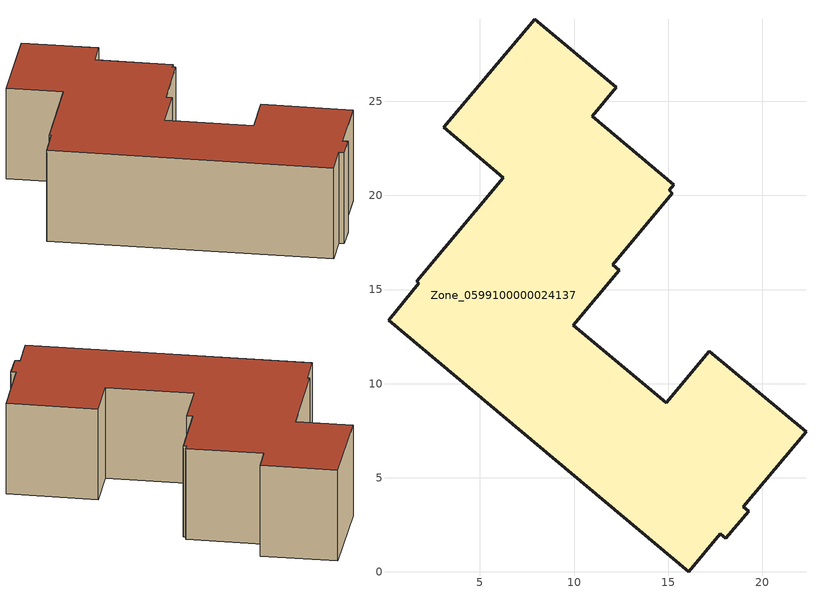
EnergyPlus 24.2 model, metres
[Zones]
Zone_0599100000024137
 floor ground (C_G): 1.75,15.35 1.64,15.44 6.25,20.94 3.07,23.63 7.91,29.37 12.24,25.75 10.96,24.21 15.3,20.58 15.06,20.29 15.22,20.12 12.05,16.32 12.41,16.02 9.96,13.11 14.9,8.99 17.18,11.73 22.33,7.44 18.99,3.46 19.29,3.22 18.07,1.79 17.78,2.03 16.1,0 0.14,13.37 z0
 wall outside (C_F): 18.07,1.79 19.29,3.22 18.99,3.46 22.33,7.44 17.18,11.73 14.9,8.99 9.96,13.11 12.41,16.02 12.05,16.32 15.22,20.12 15.06,20.29 15.3,20.58 10.96,24.21 12.24,25.75 7.91,29.37 3.07,23.63 6.25,20.94 1.64,15.44 1.75,15.35 0.14,13.37 16.1,0 17.78,2.03 18.07,1.79 z0:7.22
 roof outside (C_R): 0.14,13.37 16.1,0 17.78,2.03 18.07,1.79 19.29,3.22 18.99,3.46 22.33,7.44 17.18,11.73 14.9,8.99 9.96,13.11 12.41,16.02 12.05,16.32 15.22,20.12 15.06,20.29 15.3,20.58 10.96,24.21 12.24,25.75 7.91,29.37 3.07,23.63 6.25,20.94 1.64,15.44 1.75,15.35 z7.22
[BUILDING]
Pand.0599100000024137: North Axis=0; Terrain=City; Loads Convergence Tolerance Value=0.04; Temperature Convergence Tolerance Value=0.4; Solar Distribution=FullExterior; Maximum Number of Warmup Days=25; Minimum Number of Warmup Days=1
[Site:Location]
Rotterdam.The.Hague.AP_ZH_NLD Design_Conditions: Latitude=51.96; Longitude=4.45; Time Zone=1; Elevation=-4.5
[SITE:GROUNDTEMPERATURE:BUILDINGSURFACE]
18, 18, 18, 18, 18, 18, 18, 18, 18, 18, 18, 18
[MATERIAL] Thermal Absorptance=0.9; Solar Absorptance=0.7; Visible Absorptance=0.7
Name | Roughness | Thickness | Conductivity | Density | Specific Heat
G.D.1965 | MediumSmooth | 0.15 | 1 | 540 | 1210
F.D.1965 | Rough | 0.3 | 0.857143 | 1920 | 840
R.D.1965 | MediumRough | 0.2 | 0.08 | 1500 | 1000
[CONSTRUCTION]
C_G: G.D.1965
C_F: F.D.1965
C_R: R.D.1965
[ZONE]
Zone_0599100000024137: Type=1; Multiplier=1; Ceiling Height=Autocalculate; Volume=Autocalculate; Floor Area=autocalculate; Part of Total Floor Area=Yes
[ZONEINFILTRATION:DESIGNFLOWRATE]
Infil_Zone_0599100000024137: Zone or ZoneList or Space or SpaceList=Zone_0599100000024137; Schedule=AlwaysOn; Design Flow Rate Calculation Method=Flow/Area; Flow Rate per Floor Area=0.0042; Constant Term Coefficient=1; Temperature Term Coefficient=0; Velocity Term Coefficient=0; Velocity Squared Term Coefficient=0
[HVACTEMPLATE:ZONE:IDEALLOADSAIRSYSTEM]
Zone_0599100000024137: Maximum Heating Supply Air Temperature=50; Minimum Cooling Supply Air Temperature=13; Maximum Heating Supply Air Humidity Ratio=0.0156; Minimum Cooling Supply Air Humidity Ratio=0.0077; Heating Limit=NoLimit; Cooling Limit=NoLimit; Dehumidification Control Type=ConstantSensibleHeatRatio; Cooling Sensible Heat Ratio=0.7; Dehumidification Setpoint=60; Humidification Control Type=None; Humidification Setpoint=30; Outdoor Air Method=None; Outdoor Air Flow Rate per Person=0.00944; Outdoor Air Flow Rate per Zone Floor Area=0; Outdoor Air Flow Rate per Zone=0; Demand Controlled Ventilation Type=None; Outdoor Air Economizer Type=NoEconomizer; Heat Recovery Type=None; Sensible Heat Recovery Effectiveness=0.7; Latent Heat Recovery Effectiveness=0.65
[ZONECONTROL:THERMOSTAT]
ThermostatControl_Zone_0599100000024137: Zone or ZoneList=Zone_0599100000024137; Control Type Schedule=DualSetpointControlType; Control 1=Thermostat_Zone_0599100000024137; Temperature Difference Between Cutout And Setpoint=0
[THERMOSTATSETPOINT:DUALSETPOINT]
Thermostat_Zone_0599100000024137: Heating Setpoint Temperature Schedule=HeatingSetpoint_Zone_0599100000024137; Cooling Setpoint Temperature Schedule=CoolingSetpoint_Zone_0599100000024137
[SCHEDULE:COMPACT]
HeatingSetpoint_Zone_0599100000024137: Through: 12/31, For: AllDays, Until: 24:00, 21
CoolingSetpoint_Zone_0599100000024137: Through: 12/31, For: AllDays, Until: 24:00, 24
DualSetpointControlType: Through: 12/31, For: AllDays, Until: 24:00, 4
AlwaysOn: Through: 12/31, For: AllDays, Until: 24:00, 1
